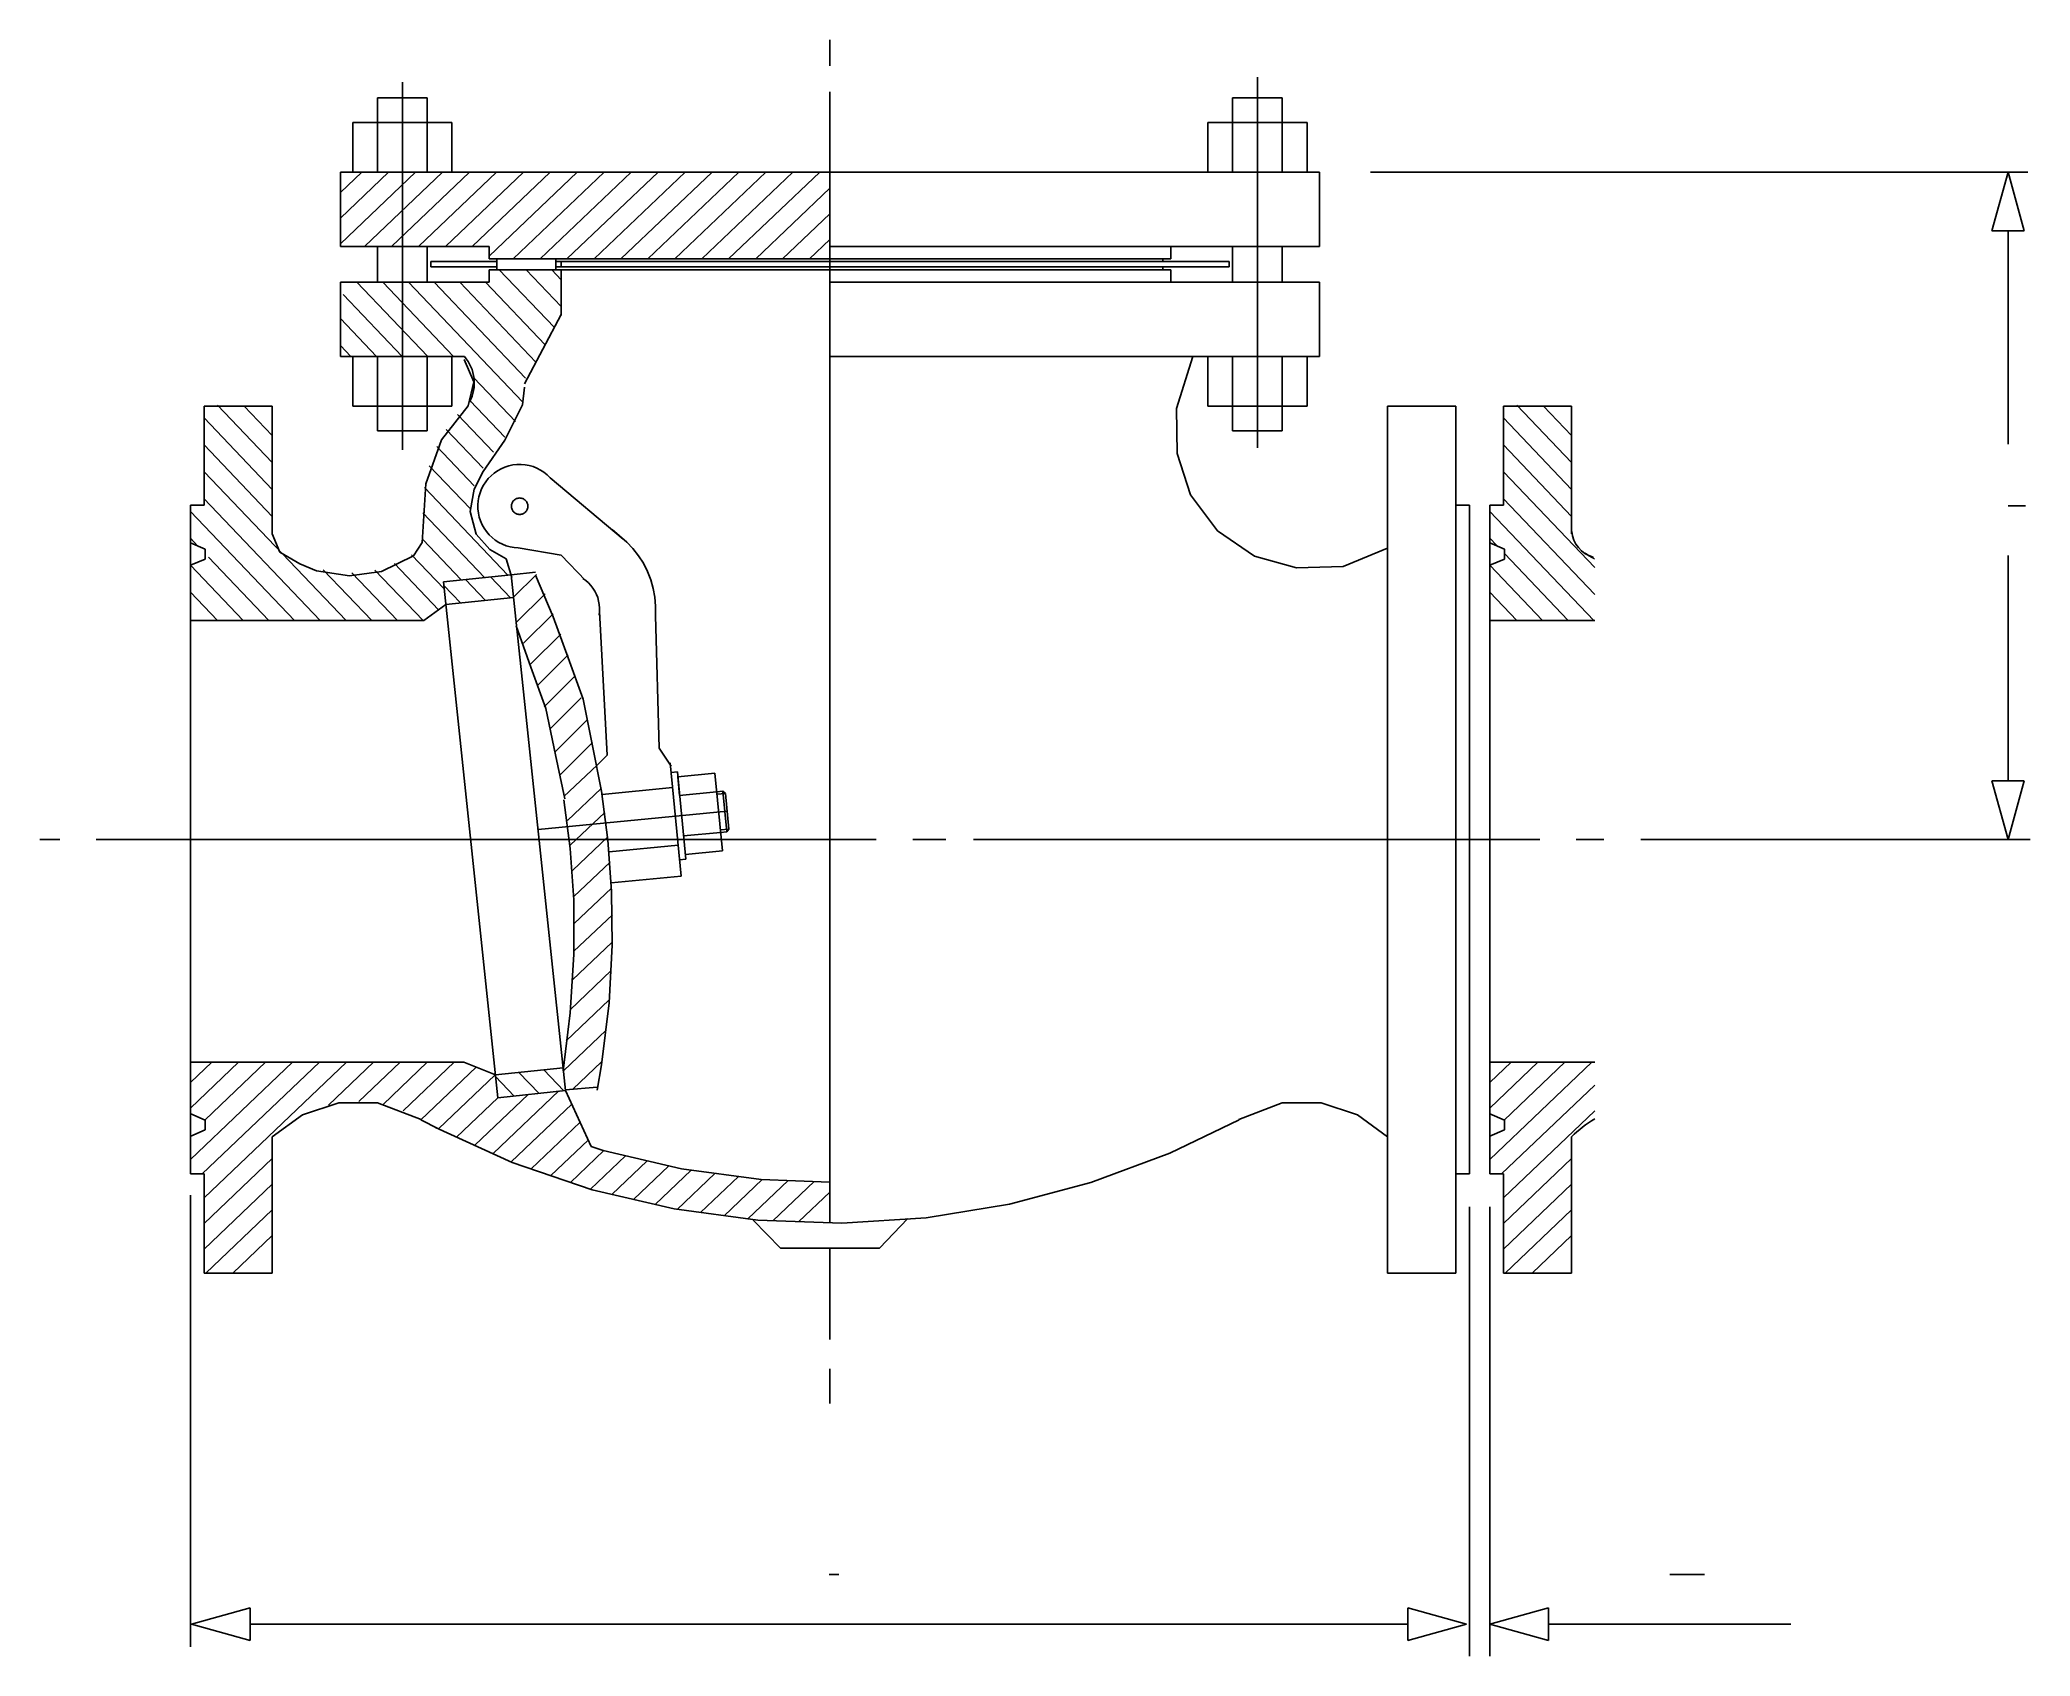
# Model space of a CAD drawing. Extents: x 563 to 1367, y 262 to 915.
import ezdxf

# ---------------------------------------------------------------- set-up
doc = ezdxf.new("R2010")
doc.units = 0
doc.header["$MEASUREMENT"] = 0
doc.layers.get('0').update_dxf_attribs({"linetype": 'CONTINUOUS'})
doc.layers.add('-1', color=7, linetype='CONTINUOUS')
doc.layers.add('1', color=7, linetype='CONTINUOUS')

msp = doc.modelspace()

# ---------------------------------------------------------------- linework, layer by layer
at = {"layer": '-1', "color": 7, "linetype": 'Continuous'}
for p, q in [((624.27, 711.39), (630.15, 708.89)), ((630.15, 704.89), (630.15, 708.89)), ((1148.53, 711.39), (1154.41, 708.89)), ((1154.41, 704.89), (1154.41, 708.89)), ((624.27, 702.39), (630.15, 704.89)), ((1148.53, 702.39), (1154.41, 704.89)), ((624.37, 480.92), (630.25, 478.42)), ((624.37, 471.92), (630.25, 474.42)), ((630.25, 478.42), (630.25, 474.42)), ((1148.53, 480.92), (1154.41, 478.42)), ((1148.53, 471.92), (1154.41, 474.42)), ((1154.41, 478.42), (1154.41, 474.42))]:
    msp.add_line(p, q, dxfattribs=at)
at = {"linetype": 'Continuous'}
msp.add_line((773.84, 822.79), (773.84, 824.98), dxfattribs=at)
at = {"color": 7, "linetype": 'Continuous'}
for p, q in [((763.46, 698.32), (770.59, 681.55)), ((755.7, 677.98), (761.65, 661.3)), ((770.59, 681.55), (776.63, 664.97)), ((761.65, 661.3), (767.6, 644.62)), ((776.63, 664.97), (782.68, 648.39)), ((767.6, 644.62), (771.51, 625.91)), ((782.68, 648.39), (786.45, 629.54)), ((786.45, 629.54), (790.13, 611.16)), ((771.51, 625.91), (775.25, 608.03)), ((790.13, 611.16), (792.63, 591.43)), ((774.96, 607.75), (777.53, 588.1)), ((777.53, 588.1), (778.93, 567.34)), ((792.63, 591.43), (794.17, 570.81)), ((794.17, 570.81), (794.45, 548.98)), ((778.93, 567.34), (778.98, 545.28)), ((794.45, 548.98), (793.22, 525.71)), ((778.98, 545.28), (777.4, 521.68)), ((793.22, 525.71), (790.11, 500.65)), ((777.4, 521.68), (774.62, 498.27)), ((790.11, 500.65), (788.3, 490.48))]:
    msp.add_line(p, q, dxfattribs=at)
at = {"layer": '1', "color": 4, "linetype": 'Continuous'}
for p, q in [((882.27, 904.01), (882.27, 914.51)), ((1054.77, 749.76), (1054.77, 899.47)), ((709.77, 748.95), (709.77, 897.42)), ((882.27, 861.08), (882.27, 893.5)), ((684.77, 852.9), (693.35, 861.08)), ((684.77, 842.54), (704.22, 861.08)), ((684.77, 832.18), (715.1, 861.08)), ((694.48, 831.08), (725.97, 861.08)), ((705.36, 831.08), (736.85, 861.08)), ((716.24, 831.08), (747.72, 861.08)), ((727.1, 831.08), (758.59, 861.08)), ((737.97, 831.08), (769.46, 861.08)), ((744.77, 827.19), (780.34, 861.08)), ((754.41, 826.02), (791.22, 861.08)), ((765.35, 826.08), (802.09, 861.08)), ((776.16, 826.02), (812.96, 861.08)), ((787.09, 826.08), (823.83, 861.08)), ((797.91, 826.02), (834.7, 861.08)), ((808.84, 826.08), (845.58, 861.08)), ((819.66, 826.02), (856.45, 861.08)), ((830.59, 826.08), (867.33, 861.08)), ((841.4, 826.02), (878.2, 861.08)), ((852.33, 826.08), (882.27, 854.59)), ((863.14, 826.02), (882.27, 844.24)), ((874.08, 826.08), (882.27, 833.88)), ((771.08, 798.37), (748.72, 821.83)), ((773.86, 806.78), (759.69, 821.66)), ((773.86, 817.65), (770.05, 821.66)), ((709.71, 786.66), (685.88, 811.66)), ((720.07, 786.66), (691.31, 816.83)), ((730.43, 786.66), (701.84, 816.66)), ((758.18, 768.41), (712.2, 816.66)), ((759.48, 777.93), (722.57, 816.66)), ((763.66, 784.41), (732.93, 816.66)), ((767.37, 791.39), (743.29, 816.66)), ((699.35, 786.66), (684.77, 801.95)), ((755.46, 760.4), (738.66, 778.03)), ((657.27, 743.86), (635.2, 767.02)), ((657.27, 754.73), (645.91, 766.66)), ((746.52, 748.04), (732.01, 763.26)), ((751.11, 754.09), (737.1, 768.79)), ((1181.53, 743.86), (1159.46, 767.02)), ((1181.53, 754.73), (1170.17, 766.66)), ((657.27, 732.99), (629.77, 761.84)), ((742.37, 741.52), (727.46, 757.16)), ((1181.53, 732.99), (1154.03, 761.84)), ((657.27, 722.12), (629.77, 750.98)), ((738.79, 734.39), (723.63, 750.31)), ((1181.53, 722.12), (1154.03, 750.98)), ((687.02, 680.03), (629.77, 740.11)), ((737.07, 725.33), (720.62, 742.59)), ((1190.84, 701.48), (1154.03, 740.11)), ((752.37, 698.42), (718.63, 733.83)), ((666.29, 680.03), (624.27, 724.13)), ((676.65, 680.03), (629.7, 729.3)), ((742.95, 697.43), (718.01, 723.6)), ((1190.56, 680.03), (1148.53, 724.13)), ((1190.84, 690.61), (1153.96, 729.3)), ((625.39, 712.09), (624.27, 713.26)), ((627.27, 710.12), (624.27, 713.26)), ((733.53, 696.44), (717.98, 712.75)), ((1151.17, 710.5), (1148.53, 713.26)), ((1180.2, 680.03), (1154.41, 707.09)), ((645.58, 680.03), (624.27, 702.39)), ((655.93, 680.03), (631.55, 705.62)), ((697.38, 680.03), (677.79, 700.58)), ((707.73, 680.03), (689.35, 699.32)), ((718.09, 680.03), (698.63, 700.46)), ((724.31, 684.36), (706.53, 703.03)), ((726.62, 692.81), (713.48, 706.61)), ((754.63, 689.49), (763.86, 698.72)), ((1169.84, 680.03), (1148.53, 702.39)), ((635.22, 680.03), (624.27, 691.52)), ((733.25, 687.16), (726.47, 694.28)), ((743.29, 688.22), (735.29, 696.62)), ((753.33, 689.28), (745.33, 697.68)), ((755.53, 679.08), (767.31, 690.85)), ((1159.48, 680.03), (1148.53, 691.52)), ((758.68, 670.91), (770.59, 682.82)), ((761.65, 662.57), (773.69, 674.61)), ((764.42, 654.03), (776.63, 666.24)), ((766.99, 645.29), (779.38, 657.68)), ((769.36, 636.34), (781.94, 648.92)), ((771.51, 627.18), (784.3, 639.97)), ((773.43, 617.79), (786.45, 630.81)), ((774.96, 609.02), (788.32, 621.75)), ((776.38, 599.32), (790, 612.3)), ((840.84, 603.07), (764.5, 595.69)), ((777.53, 589.36), (791.44, 602.63)), ((563.47, 591.66), (571.52, 591.66)), ((586.24, 591.66), (900.94, 591.66)), ((778.38, 579.13), (792.63, 592.7)), ((915.66, 591.66), (928.98, 591.66)), ((940.19, 591.66), (1168.69, 591.66)), ((1183.41, 591.66), (1194.5, 591.66)), ((778.93, 568.61), (793.54, 582.53)), ((779.14, 557.76), (794.17, 572.08)), ((778.98, 546.55), (794.48, 561.32)), ((778.42, 534.97), (794.45, 550.24)), ((777.4, 522.95), (794.04, 538.81)), ((775.86, 510.43), (793.22, 526.98)), ((774.75, 498.32), (791.93, 514.69)), ((624.27, 483.22), (643.69, 501.73)), ((624.27, 493.58), (632.82, 501.73)), ((624.27, 462.5), (665.44, 501.73)), ((629.01, 456.66), (676.31, 501.73)), ((629.77, 447.03), (687.18, 501.73)), ((630.18, 478.49), (654.56, 501.73)), ((679.91, 484.44), (698.05, 501.73)), ((692.26, 485.85), (708.93, 501.73)), ((701.95, 484.72), (719.8, 501.73)), ((710.13, 482.15), (730.67, 501.73)), ((717.17, 478.5), (739.48, 499.76)), ((774.94, 490.23), (766.85, 498.72)), ((778.55, 490.9), (790.11, 501.91)), ((1148.53, 483.22), (1167.96, 501.73)), ((1148.53, 493.58), (1157.08, 501.73)), ((1148.53, 462.5), (1189.7, 501.73)), ((1154.38, 478.43), (1178.83, 501.73)), ((724.28, 474.92), (747.14, 496.71)), ((746.34, 464.87), (772.95, 490.22)), ((754.86, 488.11), (747.34, 496.01)), ((764.9, 489.17), (756.81, 497.66)), ((1153.27, 456.66), (1190.84, 492.45)), ((731.64, 471.57), (748.27, 487.42)), ((738.99, 468.22), (760.49, 488.7)), ((753.69, 461.51), (778.13, 484.79)), ((1154.03, 447.03), (1190.84, 482.09)), ((761.67, 458.74), (781.44, 477.58)), ((769.67, 456), (784.74, 470.37)), ((777.66, 453.27), (791.09, 466.07)), ((629.77, 436.67), (657.27, 462.87)), ((785.66, 450.53), (799.84, 464.04)), ((794.33, 448.43), (808.5, 461.93)), ((803.04, 446.37), (817.25, 459.9)), ((811.76, 444.32), (826.3, 458.17)), ((1154.03, 436.67), (1181.53, 462.87)), ((629.77, 426.31), (657.27, 452.51)), ((820.58, 442.36), (835.8, 456.86)), ((830.11, 441.08), (845.39, 455.64)), ((839.64, 439.81), (854.93, 454.37)), ((849.17, 438.53), (865.41, 454)), ((859.26, 437.78), (875.9, 453.64)), ((1154.03, 426.31), (1181.53, 452.51)), ((630.51, 416.66), (657.27, 442.15)), ((869.75, 437.41), (882.27, 449.35)), ((1154.77, 416.66), (1181.53, 442.15)), ((641.38, 416.66), (657.27, 431.79)), ((882.27, 389.9), (882.27, 426.66)), ((1165.64, 416.66), (1181.53, 431.79)), ((882.27, 363.98), (882.27, 377.99))]:
    msp.add_line(p, q, dxfattribs=at)
at = {"layer": '1', "color": 7, "linetype": 'Continuous'}
for p, q in [((699.77, 891.08), (719.77, 891.08)), ((699.77, 861.08), (699.77, 891.08)), ((719.77, 861.08), (719.77, 891.08)), ((1044.77, 891.08), (1064.77, 891.08)), ((1044.77, 861.08), (1044.77, 891.08)), ((1064.77, 861.08), (1064.77, 891.08)), ((689.77, 861.08), (689.77, 881.08)), ((689.77, 881.08), (729.77, 881.08)), ((729.77, 861.08), (729.77, 881.08)), ((1034.77, 861.08), (1034.77, 881.08)), ((1034.77, 881.08), (1074.77, 881.08)), ((1074.77, 861.08), (1074.77, 881.08)), ((684.77, 831.08), (684.77, 861.08)), ((684.77, 861.08), (889.07, 861.08)), ((882.27, 861.08), (1079.77, 861.08)), ((882.27, 436.98), (882.27, 861.08)), ((1079.77, 831.08), (1079.77, 861.08)), ((744.77, 831.08), (684.77, 831.08)), ((699.77, 816.66), (699.77, 831.08)), ((719.77, 816.66), (719.77, 831.08)), ((744.77, 826.08), (744.77, 831.08)), ((882.27, 831.08), (1079.77, 831.08)), ((1019.77, 826.08), (1019.77, 831.08)), ((1044.77, 816.66), (1044.77, 831.08)), ((1064.77, 816.66), (1064.77, 831.08)), ((747.87, 824.98), (721.19, 824.98)), ((721.19, 822.79), (721.19, 824.98)), ((747.87, 822.79), (721.19, 822.79)), ((882.27, 826.08), (744.77, 826.08)), ((744.77, 816.66), (744.77, 821.66)), ((1019.77, 821.66), (744.77, 821.66)), ((744.77, 821.66), (1019.77, 821.66)), ((747.87, 821.66), (747.87, 826.02)), ((882.27, 826.02), (747.87, 826.02)), ((771.66, 821.66), (771.66, 826.02)), ((882.27, 824.98), (771.66, 824.98)), ((882.27, 822.79), (771.66, 822.79)), ((773.86, 803.26), (773.86, 821.3)), ((882.27, 826.08), (1019.77, 826.08)), ((882.27, 824.98), (1043.35, 824.98)), ((882.27, 822.79), (1043.35, 822.79)), ((1016.66, 824.98), (1016.66, 826.02)), ((1016.66, 821.66), (1016.66, 822.79)), ((1019.77, 816.66), (1019.77, 821.66)), ((1043.35, 822.79), (1043.35, 824.98)), ((684.77, 786.66), (684.77, 816.66)), ((744.77, 816.66), (684.77, 816.66)), ((882.27, 816.66), (1079.77, 816.66)), ((1079.77, 786.66), (1079.77, 816.66)), ((773.86, 803.62), (758.97, 775.58)), ((688.98, 786.66), (684.77, 791.08)), ((734.77, 786.66), (684.77, 786.66)), ((689.77, 786.66), (689.77, 766.66)), ((699.77, 786.66), (699.77, 756.66)), ((719.77, 786.66), (719.77, 756.66)), ((729.77, 786.66), (729.77, 766.66)), ((738.63, 776.41), (734.73, 785.47)), ((882.27, 786.66), (1079.77, 786.66)), ((1028.7, 786.66), (1022.13, 765.7)), ((1034.77, 786.66), (1034.77, 766.66)), ((1044.77, 786.66), (1044.77, 756.66)), ((1064.77, 786.66), (1064.77, 756.66)), ((1074.77, 786.66), (1074.77, 766.66)), ((736.37, 766.72), (738.63, 776.41)), ((758.97, 774.31), (758.18, 767.15)), ((657.27, 766.66), (629.77, 766.66)), ((629.77, 726.66), (629.77, 766.66)), ((657.27, 766.66), (657.27, 715.06)), ((689.77, 766.66), (729.77, 766.66)), ((725.54, 753.01), (736.37, 766.72)), ((758.18, 767.15), (751.11, 752.83)), ((1022.13, 765.7), (1022.35, 747.54)), ((1034.77, 766.66), (1074.77, 766.66)), ((1107.27, 766.66), (1134.77, 766.66)), ((1107.27, 766.66), (1107.27, 416.66)), ((1134.77, 766.66), (1134.77, 416.66)), ((1181.53, 766.66), (1154.03, 766.66)), ((1154.03, 726.66), (1154.03, 766.66)), ((1181.53, 766.66), (1181.53, 715.06)), ((699.77, 756.66), (719.77, 756.66)), ((1044.77, 756.66), (1064.77, 756.66)), ((719.25, 735.27), (725.54, 753.01)), ((751.11, 752.83), (742.37, 740.25)), ((1022.35, 747.54), (1027.77, 730.84)), ((742.37, 740.25), (738.79, 733.13)), ((746.81, 739.61), (745.55, 738.54)), ((748.17, 740.55), (746.81, 739.61)), ((749.62, 741.35), (748.17, 740.55)), ((751.14, 742.01), (749.62, 741.35)), ((752.71, 742.51), (751.14, 742.01)), ((754.33, 742.86), (752.71, 742.51)), ((755.98, 743.05), (754.33, 742.86)), ((757.63, 743.08), (755.98, 743.05)), ((759.28, 742.94), (757.63, 743.08)), ((760.91, 742.64), (759.28, 742.94)), ((762.5, 742.19), (760.91, 742.64)), ((764.04, 741.58), (762.5, 742.19)), ((765.51, 740.82), (764.04, 741.58)), ((766.9, 739.92), (765.51, 740.82)), ((768.2, 738.89), (766.9, 739.92)), ((769.39, 737.74), (768.2, 738.89)), ((717.74, 711.62), (719.25, 735.27)), ((738.79, 733.13), (737.07, 724.07)), ((741.1, 731.65), (740.65, 730.06)), ((741.71, 733.19), (741.1, 731.65)), ((742.47, 734.66), (741.71, 733.19)), ((743.37, 736.05), (742.47, 734.66)), ((744.4, 737.35), (743.37, 736.05)), ((745.55, 738.54), (744.4, 737.35)), ((769.39, 737.74), (798.88, 712.93)), ((1027.77, 730.84), (1038.6, 716.29)), ((624.27, 456.66), (624.27, 726.66)), ((629.77, 726.66), (624.27, 726.66)), ((737.07, 724.07), (739.5, 714.93)), ((740.35, 728.43), (740.21, 726.78)), ((740.21, 726.78), (740.24, 725.13)), ((740.24, 725.13), (740.43, 723.48)), ((740.65, 730.06), (740.35, 728.43)), ((740.43, 723.48), (740.78, 721.86)), ((753.76, 726.54), (753.74, 726.22)), ((753.74, 726.22), (753.76, 725.89)), ((753.81, 726.87), (753.76, 726.54)), ((753.76, 725.89), (753.81, 725.57)), ((753.89, 727.18), (753.81, 726.87)), ((753.81, 725.57), (753.89, 725.25)), ((754, 727.49), (753.89, 727.18)), ((753.89, 725.25), (754, 724.95)), ((754.14, 727.79), (754, 727.49)), ((754, 724.95), (754.14, 724.65)), ((754.3, 728.07), (754.14, 727.79)), ((754.14, 724.65), (754.3, 724.37)), ((754.5, 728.33), (754.3, 728.07)), ((754.3, 724.37), (754.5, 724.11)), ((754.72, 728.57), (754.5, 728.33)), ((754.5, 724.11), (754.72, 723.87)), ((754.96, 728.79), (754.72, 728.57)), ((754.72, 723.87), (754.96, 723.65)), ((755.22, 728.98), (754.96, 728.79)), ((754.96, 723.65), (755.22, 723.45)), ((755.5, 729.15), (755.22, 728.98)), ((755.22, 723.45), (755.5, 723.29)), ((755.8, 729.29), (755.5, 729.15)), ((755.5, 723.29), (755.8, 723.15)), ((756.1, 729.4), (755.8, 729.29)), ((755.8, 723.15), (756.1, 723.04)), ((756.42, 729.48), (756.1, 729.4)), ((756.1, 723.04), (756.42, 722.96)), ((756.74, 729.53), (756.42, 729.48)), ((756.42, 722.96), (756.74, 722.91)), ((757.07, 729.54), (756.74, 729.53)), ((756.74, 722.91), (757.07, 722.89)), ((757.4, 729.53), (757.07, 729.54)), ((757.07, 722.89), (757.4, 722.91)), ((757.72, 729.48), (757.4, 729.53)), ((757.4, 722.91), (757.72, 722.96)), ((758.03, 729.4), (757.72, 729.48)), ((757.72, 722.96), (758.03, 723.04)), ((758.34, 729.29), (758.03, 729.4)), ((758.03, 723.04), (758.34, 723.15)), ((758.64, 729.15), (758.34, 729.29)), ((758.34, 723.15), (758.64, 723.29)), ((758.92, 728.98), (758.64, 729.15)), ((758.64, 723.29), (758.92, 723.45)), ((759.18, 728.79), (758.92, 728.98)), ((758.92, 723.45), (759.18, 723.65)), ((759.42, 728.57), (759.18, 728.79)), ((759.18, 723.65), (759.42, 723.87)), ((759.64, 728.33), (759.42, 728.57)), ((759.42, 723.87), (759.64, 724.11)), ((759.83, 728.07), (759.64, 728.33)), ((759.64, 724.11), (759.83, 724.37)), ((760, 727.79), (759.83, 728.07)), ((759.83, 724.37), (760, 724.65)), ((760.14, 727.49), (760, 727.79)), ((760, 724.65), (760.14, 724.95)), ((760.25, 727.18), (760.14, 727.49)), ((760.14, 724.95), (760.25, 725.25)), ((760.33, 726.87), (760.25, 727.18)), ((760.25, 725.25), (760.33, 725.57)), ((760.38, 726.54), (760.33, 726.87)), ((760.33, 725.57), (760.38, 725.89)), ((760.39, 726.22), (760.38, 726.54)), ((760.38, 725.89), (760.39, 726.22)), ((1134.77, 726.66), (1140.27, 726.66)), ((1140.27, 456.66), (1140.27, 726.66)), ((1148.53, 456.66), (1148.53, 726.66)), ((1154.03, 726.66), (1148.53, 726.66)), ((657.27, 715.06), (660.34, 707.72)), ((739.5, 714.93), (745.1, 708.75)), ((740.78, 721.86), (741.28, 720.29)), ((741.28, 720.29), (741.94, 718.77)), ((741.94, 718.77), (742.74, 717.32)), ((742.74, 717.32), (743.68, 715.96)), ((743.68, 715.96), (744.75, 714.7)), ((800.29, 711.72), (794.36, 716.77)), ((1038.6, 716.29), (1053.61, 706.03)), ((660.34, 707.72), (668.4, 702.94)), ((714.21, 706.21), (717.74, 711.62)), ((744.75, 714.7), (745.94, 713.54)), ((745.1, 708.75), (751.58, 705.01)), ((745.94, 713.54), (747.24, 712.52)), ((747.24, 712.52), (748.63, 711.62)), ((748.63, 711.62), (750.1, 710.86)), ((750.1, 710.86), (751.64, 710.25)), ((751.64, 710.25), (753.23, 709.8)), ((753.23, 709.8), (754.86, 709.5)), ((754.86, 709.5), (756.51, 709.36)), ((756.51, 709.36), (773.81, 706.47)), ((802.81, 709.1), (800.29, 711.72)), ((805.06, 706.24), (802.81, 709.1)), ((1089.39, 701.86), (1107.27, 709.32)), ((668.4, 702.94), (675.07, 700.17)), ((675.07, 700.17), (688.41, 698.16)), ((688.41, 698.16), (701.38, 699.92)), ((701.38, 699.92), (714.21, 706.21)), ((751.58, 705.01), (753.88, 697.4)), ((763.46, 699.59), (753.67, 698.56)), ((773.81, 706.47), (783.68, 696.2)), ((807.02, 703.17), (805.06, 706.24)), ((808.68, 699.93), (807.02, 703.17)), ((810, 696.54), (808.68, 699.93)), ((1053.61, 706.03), (1070.54, 701.4)), ((1070.54, 701.4), (1089.39, 701.86)), ((753.67, 698.56), (726.32, 695.68)), ((748.24, 487.41), (726.32, 695.68)), ((775.59, 490.29), (753.67, 698.56)), ((783.72, 696.17), (782.55, 696.98)), ((784.8, 695.25), (783.72, 696.17)), ((785.78, 694.22), (784.8, 695.25)), ((786.66, 693.1), (785.78, 694.22)), ((787.42, 691.91), (786.66, 693.1)), ((788.06, 690.64), (787.42, 691.91)), ((810.99, 693.04), (810, 696.54)), ((811.63, 689.46), (810.99, 693.04)), ((727.27, 686.53), (718.41, 680.03)), ((754.62, 689.41), (727.27, 686.53)), ((788.58, 689.32), (788.06, 690.64)), ((788.96, 687.95), (788.58, 689.32)), ((789.21, 686.55), (788.96, 687.95)), ((789.12, 682.3), (789.29, 683.71)), ((789.32, 685.13), (789.21, 686.55)), ((789.29, 683.71), (789.32, 685.13)), ((792.44, 625.68), (789.29, 683.71)), ((811.92, 685.83), (811.63, 689.46)), ((811.85, 682.19), (811.92, 685.83)), ((718.41, 680.03), (624.27, 680.03)), ((813.41, 628.56), (811.84, 682.12)), ((1190.84, 680.03), (1148.53, 680.03)), ((813.41, 628.56), (818.25, 621.29)), ((788.32, 621.75), (792.44, 625.68)), ((822.26, 576.93), (817.81, 622.69)), ((820.71, 618.98), (818.19, 618.73)), ((824.13, 583.75), (820.71, 618.98)), ((835.84, 618.41), (820.91, 616.96)), ((838.88, 587.09), (835.84, 618.41)), ((818.79, 612.61), (790.39, 609.85)), ((820.89, 616.96), (821.61, 609.5)), ((836.56, 610.94), (821.63, 609.5)), ((839.05, 611.19), (836.56, 610.95)), ((840.64, 594.8), (839.05, 611.19)), ((840.14, 610.29), (839.05, 611.19)), ((840.14, 610.29), (836.66, 609.96)), ((841.54, 595.89), (840.14, 610.29)), ((838.16, 594.56), (823.22, 593.12)), ((841.54, 595.89), (838.06, 595.56)), ((840.64, 594.8), (838.16, 594.56)), ((840.64, 594.8), (841.54, 595.89)), ((821.04, 589.4), (793.21, 586.7)), ((838.88, 587.09), (823.94, 585.66)), ((824.13, 583.75), (821.6, 583.51)), ((822.26, 576.93), (794.07, 574.19)), ((734.55, 501.73), (624.27, 501.73)), ((747.27, 496.66), (734.55, 501.73)), ((774.62, 499.54), (747.27, 496.66)), ((1190.84, 501.73), (1148.53, 501.73)), ((775.59, 490.29), (748.24, 487.41)), ((788.3, 491.75), (775.56, 490.64)), ((775.59, 490.29), (785.92, 467.81)), ((669.4, 480.58), (684.08, 485.33)), ((684.08, 485.33), (699.77, 485.33)), ((699.77, 485.33), (717.29, 478.61)), ((1064.77, 485.33), (1047.25, 478.61)), ((1080.46, 485.33), (1064.77, 485.33)), ((1095.14, 480.58), (1080.46, 485.33)), ((657.27, 471.66), (669.4, 480.58)), ((717.17, 478.5), (724.28, 474.92)), ((723.12, 475.45), (754.09, 461.33)), ((1047.37, 478.5), (1019.45, 465.06)), ((1107.27, 471.66), (1095.14, 480.58)), ((657.27, 471.66), (657.27, 416.66)), ((785.92, 467.81), (790.84, 466.13)), ((790.84, 466.13), (822.39, 458.69)), ((1181.53, 471.66), (1181.53, 416.66)), ((754.09, 461.33), (786.28, 450.32)), ((822.39, 458.69), (854.51, 454.39)), ((987.58, 453.15), (1019.45, 465.06)), ((629.77, 456.66), (624.27, 456.66)), ((629.77, 456.66), (629.77, 416.66)), ((786.28, 450.32), (819.41, 442.52)), ((854.51, 454.39), (882.27, 453.41)), ((954.69, 444.42), (987.58, 453.15)), ((1134.77, 456.66), (1140.27, 456.66)), ((1154.03, 456.66), (1148.53, 456.66)), ((1154.03, 456.66), (1154.03, 416.66)), ((819.41, 442.52), (853.13, 438)), ((921.1, 438.95), (954.69, 444.42)), ((862.27, 426.66), (851.34, 438.06)), ((853.13, 438), (887.14, 436.8)), ((887.14, 436.8), (921.1, 438.95)), ((902.27, 426.66), (913.74, 438.64)), ((862.27, 426.66), (882.27, 426.66)), ((882.27, 426.66), (902.27, 426.66)), ((657.27, 416.66), (629.77, 416.66)), ((1107.27, 416.66), (1134.77, 416.66)), ((1181.53, 416.66), (1154.03, 416.66))]:
    msp.add_line(p, q, dxfattribs=at)
at = {"layer": '1', "color": 3, "linetype": 'Continuous'}
for p, q in [((1100.43, 861.06), (1365.63, 861.06)), ((1357.61, 861.06), (1351.05, 837.34)), ((1357.61, 861.06), (1364.16, 837.34)), ((1364.16, 837.34), (1351.05, 837.34)), ((1364.16, 837.34), (1351.05, 837.34)), ((1357.61, 751.21), (1357.61, 837.34)), ((1357.61, 615.37), (1357.61, 706.39)), ((1351.05, 615.37), (1364.16, 615.37)), ((1357.61, 591.66), (1351.05, 615.37)), ((1351.05, 615.37), (1364.16, 615.37)), ((1357.61, 591.66), (1364.16, 615.37)), ((1209.5, 591.66), (1366.56, 591.66)), ((624.27, 448.09), (624.27, 265.78)), ((1140.27, 261.98), (1140.27, 443.36)), ((1148.53, 261.98), (1148.53, 443.36)), ((624.69, 274.93), (648.4, 281.49)), ((648.4, 281.49), (648.4, 268.38)), ((648.4, 281.49), (648.4, 268.38)), ((1115.39, 268.38), (1115.39, 281.49)), ((1139.11, 274.93), (1115.39, 281.49)), ((1115.39, 268.38), (1115.39, 281.49)), ((1148.53, 274.93), (1172.24, 281.49)), ((1172.24, 268.38), (1172.24, 281.49)), ((1172.24, 268.38), (1172.24, 281.49)), ((624.69, 274.93), (648.4, 268.38)), ((648.4, 274.93), (1115.39, 274.93)), ((1139.11, 274.93), (1115.39, 268.38)), ((1148.53, 274.93), (1172.24, 268.38)), ((1270.04, 274.93), (1172.24, 274.93))]:
    msp.add_line(p, q, dxfattribs=at)
at = {"layer": '1', "color": 5, "linetype": 'Continuous'}
for p, q in [((1357.61, 726.39), (1364.61, 726.39)), ((881.9, 294.93), (885.9, 294.93)), ((1221.14, 294.93), (1235.14, 294.93))]:
    msp.add_line(p, q, dxfattribs=at)
at = {"layer": '1', "color": 7, "linetype": 'Continuous'}
for centre, radius, start, end in [((722.61, 775.99), 16.18, 331.58975, 41.26178), ((1193.15, 716.85), 11.52, 183.99722, 255.12134), ((1212.74, 744.95), 45.64, 235.59533, 241.31638), ((1215.81, 437.39), 48.47, 121.00433, 135.00377)]:
    msp.add_arc(centre, radius, start, end, dxfattribs=at)

doc.saveas('drawing.dxf')
